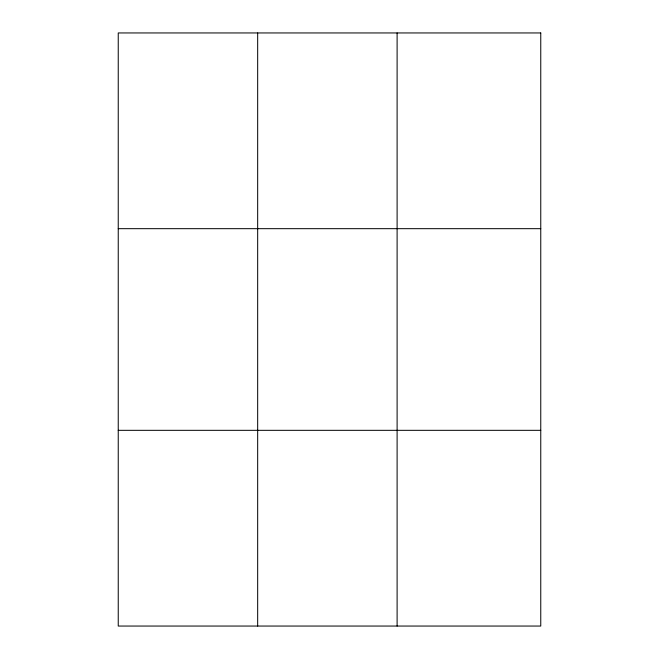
<?xml version="1.0" encoding="UTF-8"?>
<svg xmlns="http://www.w3.org/2000/svg" width="659" height="659" viewBox="0 0 659 659"><rect width="100%" height="100%" fill="white"/><g stroke="black" fill="none" stroke-linecap="round" stroke-linejoin="round"><path stroke-width="0.99" d="M257.669 32.95L257.669 626.05M397.105 32.95L397.105 626.05M118.241 228.673L540.759 228.673M118.241 430.327L540.759 430.327M540.759 32.95L540.759 626.05L118.241 626.05L118.241 32.95L540.759 32.95"/></g></svg>
